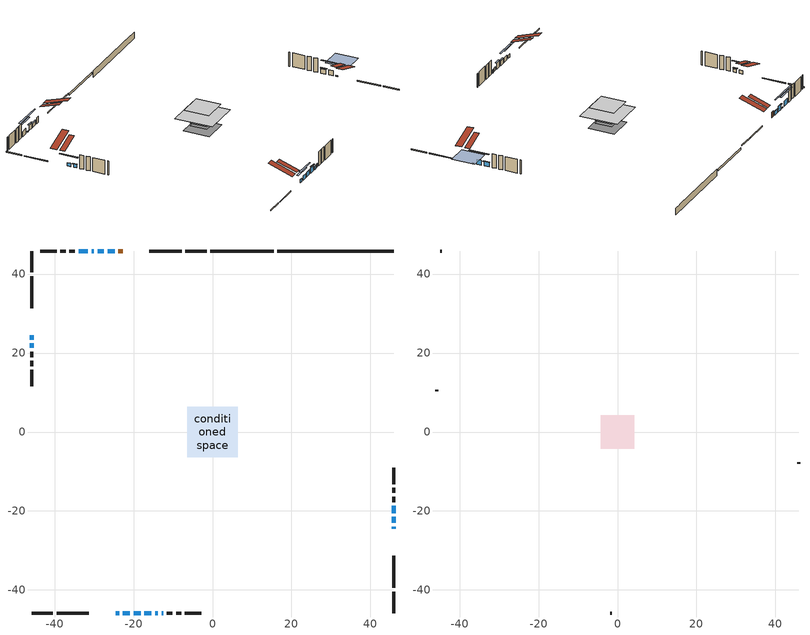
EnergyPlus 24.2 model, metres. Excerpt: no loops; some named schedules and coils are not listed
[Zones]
conditioned space
 floor adiabatic (Floor2 construction): -2.83,-2.83 -2.83,2.83 2.83,2.83 2.83,-2.83 z0.61
 floor adiabatic (AdiabaticFloorConstruction): -6.43,-6.43 -6.43,6.43 6.43,6.43 6.43,-6.43 z3.05
 floor foundation (Slab1 construction): -4.52,-4.52 -4.52,4.52 4.52,4.52 4.52,-4.52 z-1.69
 floor foundation (Slab2 construction): -2.83,-2.83 -2.83,2.83 2.83,2.83 2.83,-2.83 z-0.3
 wall outside (RimJoist1 construction): -1.5,45.83 -6.91,45.83 / -45.83,-45.83 -40.42,-45.83 / -45.83,45.83 -45.83,40.42 / 45.83,-45.83 45.83,-40.42 z0.61:0.91
 wall outside (RimJoist2 construction): -7.84,45.83 -15.98,45.83 / -39.5,-45.83 -31.35,-45.83 / -45.83,39.5 -45.83,31.35 / 45.83,-39.5 45.83,-31.35 z0.61:0.91
 wall outside (AdiabaticWallConstruction 1): -22.78,45.83 -23.88,45.83 z0.61:2.64
 wall outside (AdiabaticWallConstruction): -24.8,45.83 -26.58,45.83 / -14.53,-45.83 -13.81,-45.83 / -12.88,-45.83 -12.49,-45.83 z0.61:1.83; -27.51,45.83 -29.08,45.83 / 45.83,-23.01 45.83,-21.44 / -31.55,45.83 -33.91,45.83 z0.61:2.42; -45.83,24.55 -45.83,23.38 / -45.83,22.45 -45.83,21.28 / -24.55,-45.83 -23.63,-45.83 z0.61:1.78; -22.71,-45.83 -20.9,-45.83 / -19.97,-45.83 -18.17,-45.83 / 45.83,-20.51 45.83,-18.7 z0.61:2.13; 45.83,-24.55 45.83,-23.94 / -30.01,45.83 -30.62,45.83 z0.61:0.92; -17.24,-45.83 -15.46,-45.83 z0.61:2.69
 wall outside (Wall1 construction): -34.84,45.83 -36.27,45.83 / -11.56,-45.83 -10.13,-45.83 / -45.83,20.36 -45.83,18.93 / 45.83,-17.78 45.83,-16.35 z0.61:5.49
 wall outside (Wall2 construction): -37.2,45.83 -38.51,45.83 / -9.2,-45.83 -7.89,-45.83 / -45.83,18 -45.83,16.69 / 45.83,-15.42 45.83,-14.11 z0.61:5.49
 wall outside (Wall3 construction): -39.44,45.83 -43.61,45.83 / -6.96,-45.83 -2.79,-45.83 / -45.83,15.76 -45.83,11.59 / 45.83,-13.18 45.83,-9.01 z0.61:5.49
 wall foundation (FoundationWall1 construction): 16.39,45.83,-1.69 16.39,45.83,0.61 42.89,45.83,0.61 42.89,45.83,0.48 45.83,45.83,0.48 45.83,45.83,-1.69
 wall foundation (FoundationWall2 construction): 15.46,45.83 -0.57,45.83 z-0.3:0.44
 window (WindowConstruction): -24.8,45.83 -26.58,45.83 z0.61:1.83
 window (WindowConstruction 5): -27.51,45.83 -29.08,45.83 z0.61:2.41
 window (WindowConstruction 6): -45.83,24.55 -45.83,23.38 z0.61:1.78
 window (WindowConstruction 7): -45.83,22.45 -45.83,21.29 z0.61:1.78
 window (WindowConstruction 8): -24.55,-45.83 -23.64,-45.83 z0.61:1.78
 window (WindowConstruction 9): -22.71,-45.83 -20.9,-45.83 z0.61:2.13
 window (WindowConstruction 10): -19.97,-45.83 -18.17,-45.83 z0.61:2.13
 window (WindowConstruction 13): 45.83,-24.55 45.83,-23.94 z0.61:0.91
 window (WindowConstruction 14): -30.01,45.83 -30.62,45.83 z0.61:0.91
 window (WindowConstruction 1): -17.24,-45.83 -15.46,-45.83 z0.61:2.69
 window (WindowConstruction 11): -14.53,-45.83 -13.81,-45.83 z0.61:1.83
 window (WindowConstruction 12): -12.88,-45.83 -12.49,-45.83 z0.61:1.83
 window (WindowConstruction 2): 45.83,-23.01 45.83,-21.44 z0.61:2.41
 window (WindowConstruction 3): 45.83,-20.51 45.83,-18.71 z0.61:2.13
 window (WindowConstruction 4): -31.55,45.83 -33.91,45.83 z0.61:2.41
 door (Door): -22.78,45.83 -23.87,45.83 z0.61:2.64
 ceiling adiabatic (AdiabaticFloorConstruction): 6.43,-6.43 6.43,6.43 -6.43,6.43 -6.43,-6.43 z3.05
 roof outside (Roof2 construction): -21.86,45.83,5.49 -21.86,38.98,7.77 -20.05,38.98,7.77 -20.05,45.83,5.49; -25.48,-45.83,5.49 -25.48,-38.98,7.77 -27.28,-38.98,7.77 -27.28,-45.83,5.49; -45.83,25.48,5.49 -38.98,25.48,7.77 -38.98,27.28,7.77 -45.83,27.28,5.49; 45.83,-25.48,5.49 38.98,-25.48,7.77 38.98,-27.28,7.77 45.83,-27.28,5.49
attic - vented
 floor to conditioned space (Floor1 construction Reversed): -4.3,-4.3 -4.3,4.3 4.3,4.3 4.3,-4.3 z5.49
 wall outside (Wall4 construction): -44.54,45.83 -44.9,45.83 / -1.87,-45.83 -1.5,-45.83 / -45.83,10.66 -45.83,10.29 / 45.83,-8.08 45.83,-7.71 z0.61:5.49
 roof outside (Roof1 construction): -19.12,45.83,5.49 -19.12,37.45,8.28 -16.91,37.45,8.28 -16.91,45.83,5.49; -28.21,-45.83,5.49 -28.21,-37.45,8.28 -30.42,-37.45,8.28 -30.42,-45.83,5.49; -45.83,28.21,5.49 -37.45,28.21,8.28 -37.45,30.42,8.28 -45.83,30.42,5.49; 45.83,-28.21,5.49 37.45,-28.21,8.28 37.45,-30.42,8.28 45.83,-30.42,5.49
shading: -26.78,45.83 -24.6,45.83 -24.6,46.24 -26.78,46.24 z2.03; -29.28,45.83 -27.31,45.83 -27.31,46.24 -29.28,46.24 z2.62; -45.83,20.76 -45.83,27.17 -46.24,27.17 -46.24,20.76 z4.4; -45.83,21.08 -45.83,22.65 -46.24,22.65 -46.24,21.08 z1.98; -21.01,-45.83 -27.17,-45.83 -27.17,-46.24 -21.01,-46.24 z4.4; -18.28,-45.83 -25.33,-45.83 -25.33,-46.24 -18.28,-46.24 z4.76; -17.97,-45.83 -20.17,-45.83 -20.17,-46.24 -17.97,-46.24 z2.34; 45.83,-20.28 45.83,-28.21 53.15,-28.21 53.15,-20.28 z4.58; -35.7,45.83 -24.93,45.83 -24.93,46.24 -35.7,46.24 z6; -15.26,-45.83 -17.44,-45.83 -17.44,-46.24 -15.26,-46.24 z2.89; 45.83,-18.82 45.83,-25.63 46.24,-25.63 46.24,-18.82 z5.04; 45.83,-18.5 45.83,-20.71 46.24,-20.71 46.24,-18.5 z2.34; -36.53,45.83 -28.93,45.83 -28.93,46.24 -36.53,46.24 z5.04
[Building]
Building 1: Terrain=Suburbs
[Site:Location]
Quebec Intl AP_QC: Latitude {deg}=46.8; Longitude {deg}=-71.38; Time Zone {hr}=-5; Elevation {m}=74; Keep Site Location Information=Yes
[Site:GroundTemperature:Shallow]
0.0108218, -2.24938, -2.43038, -1.3578, 2.94801, 7.23376, 10.9493, 13.303, 13.5029, 11.5886, 7.96783, 3.81355
[Site:WaterMainsTemperature]
Calculation Method=Schedule; Temperature Schedule=mains temperature schedule
[Material] Roughness=Rough; Thermal Absorptance=0.9
Name | Thickness {m} | Conductivity {W/m-K} | Density {kg/m3} | Specific Heat {J/kg-K} | Solar Absorptance | Visible Absorptance
asphalt or fiberglass shingles | 0.00635 | 0.162714 | 1121.4 | 1465.45 | 0.4 | 0.4
ceiling loosefill ins | 0.254 | 0.0480833 | 16.02 | 1046.75 | 0.7 | 0.7
ceiling stud and cavity | 0.1397 | 0.225388 | 65.682 | 1177.47 | 0.7 | 0.7
concrete 4.0 in. | 0.1016 | 1.803125 | 2242.8 | 837.4 | 0.7 | 0.7
concrete 8.0 in. | 0.2032 | 1.803125 | 2242.8 | 837.4 | 0.7 | 0.7
door material | 0.04445 | 0.053851 | 512.64 | 1214.23 | 0.7 | 0.7
exterior vertical ins | 0.0410211 | 0.029427 | 32.04 | 1214.23 | 0.7 | 0.7
exterior vertical ins 1 | 0.0376186 | 0.029427 | 32.04 | 1214.23 | 0.7 | 0.7
floor covering | 0.0127 | 9.015625 | 54.468 | 1339.84 | 0.6 | 0.6
floor covering 1 | 0.0127 | 0.0433444 | 54.468 | 1339.84 | 0.6 | 0.6
floor rigid ins; wall rigid ins 1 | 0.512978 | 0.029427 | 32.04 | 1214.23 | 0.7 | 0.7
floor stud and cavity | 0.0889 | 0.621767 | 50.32683 | 1063.81 | 0.7 | 0.7
floor stud and cavity 1 | 0.1397 | 1.75129 | 37.0049 | 1207.88 | 0.7 | 0.7
furniture material conditioned space 1 | 0.1524 | 0.115458 | 640.8 | 1214.23 | 0.6 | 0.6
gypsum board | 0.0127 | 0.160291 | 801 | 837.4 | 0.6 | 0.6
gypsum board 1 | 0.0127 | 0.160291 | 801 | 837.4 | 0.7 | 0.7
osb sheathing 0.5 in. | 0.0127 | 0.115458 | 512.64 | 1214.23 | 0.7 | 0.7
osb sheathing 0.75 in. | 0.01905 | 0.115458 | 512.64 | 1214.23 | 0.7 | 0.7
osb sheathing 2.0 in. | 0.0508 | 0.115458 | 512.64 | 1214.23 | 0.7 | 0.7
rim joist rigid ins; wall rigid ins | 0.051816 | 0.029427 | 32.04 | 1214.23 | 0.7 | 0.7
rim joist stud and cavity | 0.0508 | 0.0452492 | 125.044 | 1163.47 | 0.6 | 0.6
rim joist stud and cavity 1 | 0.0508 | 0.0407152 | 125.044 | 1163.47 | 0.6 | 0.6
roof rigid ins | 0.103632 | 0.029427 | 32.04 | 1214.23 | 0.7 | 0.7
roof stud and cavity | 0.2032 | 0.158346 | 78.34581 | 1123.46 | 0.7 | 0.7
wall stud and cavity | 0.1397 | 0.0759218 | 139.0536 | 1170.24 | 0.7 | 0.7
wall stud and cavity 1 | 0.1397 | 0.0726541 | 139.0536 | 1170.24 | 0.7 | 0.7
wall stud and cavity 2 | 0.1397 | 0.218567 | 139.0536 | 1170.24 | 0.7 | 0.7
wall stud and cavity 3 | 0.0889 | 6.1454 | 50.32683 | 1063.81 | 0.6 | 0.6
wall stud and cavity 4 | 0.0889 | 0.380278 | 52.3479 | 1209.89 | 0.7 | 0.7
wall stud and cavity 5 | 0.0889 | 0.391764 | 83.0341 | 1211.67 | 0.7 | 0.7
wood siding | 0.0254 | 0.102417 | 544.68 | 1172.36 | 0.4 | 0.4
wood siding 1 | 0.00254 | 0.102417 | 544.68 | 1172.36 | 0.4 | 0.4
wood siding 2; wood siding 3; wood siding 4 | 0.0254 | 0.102417 | 544.68 | 1172.36 | 0.7 | 0.7
[WindowMaterial:SimpleGlazingSystem]
Name | U-Factor {W/m2-K} | Solar Heat Gain Coefficient
WindowMaterial | 2.0878 | 0.36
WindowMaterial 1 | 1.876579 | 0.43
WindowMaterial 2 | 1.98616 | 0.39
WindowMaterial 3 | 1.89986 | 0.42
WindowMaterial 4 | 1.967427 | 0.39
WindowMaterial 5 | 1.998656 | 0.38
WindowMaterial 6 | 2.07644 | 0.35
WindowMaterial 7 | 2.12811 | 0.32
WindowMaterial 8 | 2.32912 | 0.23
[Construction]
AdiabaticFloorConstruction: floor stud and cavity 1, floor rigid ins, osb sheathing 0.75 in., floor covering 1
AdiabaticWallConstruction: wood siding 3, wall rigid ins 1, wall stud and cavity 4, gypsum board
AdiabaticWallConstruction 1: wood siding 4, wall rigid ins 1, wall stud and cavity 4, gypsum board
Door: door material
Floor1 construction Reversed: gypsum board, ceiling stud and cavity, ceiling loosefill ins
Floor2 construction: floor stud and cavity, floor covering
FoundationWall1 construction; FoundationWall2 construction: concrete 8.0 in., gypsum board 1
furniture construction conditioned space 1: furniture material conditioned space 1
PartitionWallConstruction: gypsum board, wall stud and cavity 5, gypsum board
RimJoist1 construction: wood siding 2, osb sheathing 2.0 in., rim joist stud and cavity
RimJoist2 construction: wood siding 2, rim joist rigid ins, osb sheathing 2.0 in., rim joist stud and cavity 1
Roof1 construction: asphalt or fiberglass shingles
Roof2 construction: asphalt or fiberglass shingles, roof rigid ins, osb sheathing 0.75 in., roof stud and cavity, gypsum board
Slab1 construction; Slab2 construction: concrete 4.0 in.
Wall1 construction: wood siding, wall rigid ins, osb sheathing 0.5 in., wall stud and cavity, gypsum board
Wall2 construction: wood siding, wall rigid ins, osb sheathing 0.5 in., wall stud and cavity 1, gypsum board
Wall3 construction: wood siding, wall rigid ins, osb sheathing 0.5 in., wall stud and cavity 2, gypsum board
Wall4 construction: wood siding 1, wall stud and cavity 3
WindowConstruction: WindowMaterial
WindowConstruction 1: WindowMaterial 1
WindowConstruction 10; WindowConstruction 3; WindowConstruction 9: WindowMaterial 3
WindowConstruction 11: WindowMaterial 6
WindowConstruction 12: WindowMaterial 7
WindowConstruction 13; WindowConstruction 14: WindowMaterial 8
WindowConstruction 2; WindowConstruction 4; WindowConstruction 5: WindowMaterial 2
WindowConstruction 6; WindowConstruction 7: WindowMaterial 4
WindowConstruction 8: WindowMaterial 5
[Zone] Multiplier=1; Part of Total Floor Area=Yes
Name | Volume {m3}
attic - vented | 33.6183
conditioned space | 586.5
[Space]
Name | Zone | Volume {m3}
attic - vented 1 | attic - vented | 33.6183
conditioned space 1 | conditioned space | 586.5
[ZoneInfiltration:EffectiveLeakageArea]
infil attic - vented 1: Zone or Space=attic - vented 1; Schedule=Always On Discrete; Effective Air Leakage Area {cm2}=2736; Stack Coefficient=0.000533468; Wind Coefficient=1.56054e-05
[ZoneMixing]
whole house fan mix: Zone or Space=attic - vented; Schedule=Always On Continuous; Design Flow Rate Calculation Method=Flow/Zone; Design Flow Rate {m3/s}=0; Source Zone or Space=conditioned space
[SurfaceProperty:ExposedFoundationPerimeter] Exposed Perimeter Calculation Method=TotalExposedPerimeter
Name | Total Exposed Perimeter {m}
Slab1 | 29.444
Slab2 | 16.032
[InternalMass] Zone or ZoneList=conditioned space; Space or SpaceList=conditioned space 1
Name | Construction | Surface Area {m2}
furniture mass conditioned space 1 | furniture construction conditioned space 1 | 124.44
partition wall mass | PartitionWallConstruction | 279.1
[Lights]
interior lighting: Zone or ZoneList or Space or SpaceList=conditioned space 1; Schedule=interior lighting schedule; Design Level Calculation Method=LightingLevel; Lighting Level {W}=343.2; Return Air Fraction=0; Fraction Radiant=0.6; Fraction Visible=0.2; Fraction Replaceable=1
[People]
occupants: Zone or ZoneList or Space or SpaceList=conditioned space 1; Number of People Schedule=occupants schedule; Number of People Calculation Method=People; Number of People=3; Fraction Radiant=0.314171; Sensible Heat Fraction=0.56303; Activity Level Schedule=occupants activity schedule; Carbon Dioxide Generation Rate {m3/s-W}=0; Enable ASHRAE 55 Comfort Warnings=No; Mean Radiant Temperature Calculation Type=EnclosureAveraged
[ElectricEquipment] Zone or ZoneList or Space or SpaceList=conditioned space 1; Design Level Calculation Method=EquipmentLevel
Name | Schedule | Design Level {W} | Fraction Latent | Fraction Radiant | Fraction Lost
clothes dryer | clothes dryer schedule | 140.772 | 0.015 | 0.081 | 0.85
clothes washer | clothes washer schedule | 32.1985 | 0.03 | 0.162 | 0.7
cooking range | cooking range schedule | 215.147 | 0.08 | 0.432 | 0.2
dishwasher | dishwasher schedule | 66.8632 | 0.3 | 0.18 | 0.4
fridge | fridge schedule | 72.9452 | 0 | 0.6 | 0
mech vent house fan | mech vent house fan schedule | 0 | 0 | 0 | 1
mech vent house fan cfis | mech vent house fan cfis schedule | 0 | 0 | 0 | 0
mech vent range fan 0 | mech vent range fan 0 schedule | 57 | 0 | 0 | 1
misc plug loads | misc plug loads schedule | 494.7 | 0.045 | 0.513 | 0.1
whole house fan | Always On Discrete | 0 | 0 | 0 | 1
[OtherEquipment] Zone or ZoneList or Space or SpaceList=conditioned space 1; Design Level Calculation Method=EquipmentLevel
Name | Fuel Type | Schedule | Design Level {W} | Fraction Latent | Fraction Radiant | Fraction Lost
clothes dryer 1 | Electricity | clothes dryer schedule | 0 | 0.015 | 0.081 | 0.85
cooking range 1 | Electricity | cooking range schedule | 0 | 0.08 | 0.432 | 0.2
general water use latent | None | general water use schedule | 62.594 | 1 | 0 | 0
general water use sensible | None | general water use schedule | -61.6891 | 0 | 0.6 | 0
mech vent house fan latent load | None | Always On Discrete | 0 | 1 | 0 | 0
mech vent house fan sensible load | None | Always On Discrete | 0 | 0 | 0 | 0
water heater energy adjustment1 | Electricity | Always On Discrete | 0.01 | 0 | 0 | 1
[ZoneInfiltration:DesignFlowRate] Zone or ZoneList or Space or SpaceList=conditioned space 1; Schedule=Always On Discrete; Design Flow Rate Calculation Method=Flow/Zone; Design Flow Rate {m3/s}=0
infil flow; natural vent flow; whole house fan flow
[ZoneControl:Thermostat]
conditioned space Thermostat: Zone or ZoneList=conditioned space; Control Type Schedule=conditioned space Thermostat Schedule; Control 1=conditioned space temperature setpoint; Temperature Difference Between Cutout And Setpoint {deltaC}=0
[ThermostatSetpoint:DualSetpoint]
conditioned space temperature setpoint: Heating Setpoint Temperature Schedule=heating setpoint; Cooling Setpoint Temperature Schedule=cooling setpoint
[AirLoopHVAC:UnitarySystem]
unit heater unitary system: Control Type=Load; Controlling Zone or Thermostat Location=conditioned space; Dehumidification Control Type=None; Availability Schedule=Always On Discrete; Supply Fan=unit heater supply fan; Fan Placement=BlowThrough; Supply Air Fan Operating Mode Schedule=unit heater auto fan schedule; Heating Coil=unit heater htg coil; DX Heating Coil Sizing Ratio=1; Use DOAS DX Cooling Coil=No; Minimum Supply Air Temperature {C}=2; Latent Load Control=SensibleOnlyLoadControl; Cooling Supply Air Flow Rate Method=None; Heating Supply Air Flow Rate Method=SupplyAirFlowRate; Heating Supply Air Flow Rate {m3/s}=0.00141584; No Load Supply Air Flow Rate Method=SupplyAirFlowRate; No Load Supply Air Flow Rate {m3/s}=0; No Load Supply Air Flow Rate Control Set To Low Speed=Yes; Maximum Supply Air Temperature {C}=48.8889; Maximum Outdoor Dry-Bulb Temperature for Supplemental Heater Operation {C}=21; Ancillary On-Cycle Electric Power {W}=0; Ancillary Off-Cycle Electric Power {W}=0
[Zone equipment]
conditioned space: electric baseboard, unit heater unitary system
[Foundation:Kiva] Initial Indoor Air Temperature {C}=18; Wall Depth Below Slab {m}=0.2032; Custom Block X Position 1 {m}=0.2159; Custom Block Z Position 1 {m}=0
Name | Wall Height Above Grade {m} | Custom Block Material Name 1 | Custom Block Depth 1 {m}
Foundation Kiva 1 | 0.609996 | exterior vertical ins | 2.29999
Foundation Kiva 2 | 0.439979 | exterior vertical ins 1 | 0.739993
[Foundation:Kiva:Settings]
Soil Conductivity {W/m-K}=0.849921; Soil Density {kg/m3}=1842.3; Soil Specific Heat {J/kg-K}=418.7; Ground Solar Absorptivity=0.9; Ground Thermal Absorptivity=0.9; Ground Surface Roughness {m}=0.03; Far-Field Width {m}=40; Deep-Ground Boundary Condition=ZeroFlux; Deep-Ground Depth {m}=40; Minimum Cell Dimension {m}=0.2; Maximum Cell Growth Coefficient=3; Simulation Timestep=Timestep
[Exterior:Lights]
exterior lighting: Schedule=exterior lighting schedule; Design Level {W}=75.6
[EnergyManagementSystem:Sensor] Output:Variable or Output:Meter Index Key=conditioned space
Name | Output:Variable or Output:Meter
conditioned_space_clg_unmet_s | Zone Cooling Setpoint Not Met Time
conditioned_space_htg_unmet_s | Zone Heating Setpoint Not Met Time
fridge_tin_s; tin_s; tin_s_1 | Zone Mean Air Temperature
tout_s | Zone Outdoor Air Drybulb Temperature
win_s | Zone Air Humidity Ratio
[Schedule:Constant]
Name | Hourly Value
Always On Continuous; mech vent house fan schedule; mech vent house fan cfis schedule; Always On Discrete | 1
occupants activity schedule | 117.228
fridge schedule; unit heater auto fan schedule | 0
[Schedule:Week:Daily]
interior lighting schedule Week Rule - Jan1-Jan27: interior lighting schedule day, interior lighting schedule day, interior lighting schedule day, interior lighting schedule day, interior lighting schedule day, interior lighting schedule day, interior lighting schedule day, interior lighting schedule default day, interior lighting schedule default day, interior lighting schedule default day, interior lighting schedule default day, interior lighting schedule default day
interior lighting schedule Week Rule - Jan28-Feb3: interior lighting schedule day, interior lighting schedule day, interior lighting schedule day, interior lighting schedule day, interior lighting schedule day 1, interior lighting schedule day 1, interior lighting schedule day 1, interior lighting schedule default day, interior lighting schedule default day, interior lighting schedule default day, interior lighting schedule default day, interior lighting schedule default day
interior lighting schedule Week Rule - Feb4-Feb24: interior lighting schedule day 1, interior lighting schedule day 1, interior lighting schedule day 1, interior lighting schedule day 1, interior lighting schedule day 1, interior lighting schedule day 1, interior lighting schedule day 1, interior lighting schedule default day, interior lighting schedule default day, interior lighting schedule default day, interior lighting schedule default day, interior lighting schedule default day
interior lighting schedule Week Rule - Feb25-Mar3: interior lighting schedule day 1, interior lighting schedule day 1, interior lighting schedule day 1, interior lighting schedule day 1, interior lighting schedule day 2, interior lighting schedule day 2, interior lighting schedule day 2, interior lighting schedule default day, interior lighting schedule default day, interior lighting schedule default day, interior lighting schedule default day, interior lighting schedule default day
interior lighting schedule Week Rule - Mar4-Mar31: interior lighting schedule day 2, interior lighting schedule day 2, interior lighting schedule day 2, interior lighting schedule day 2, interior lighting schedule day 2, interior lighting schedule day 2, interior lighting schedule day 2, interior lighting schedule default day, interior lighting schedule default day, interior lighting schedule default day, interior lighting schedule default day, interior lighting schedule default day
interior lighting schedule Week Rule - Apr1-Apr28: interior lighting schedule day 3, interior lighting schedule day 3, interior lighting schedule day 3, interior lighting schedule day 3, interior lighting schedule day 3, interior lighting schedule day 3, interior lighting schedule day 3, interior lighting schedule default day, interior lighting schedule default day, interior lighting schedule default day, interior lighting schedule default day, interior lighting schedule default day
interior lighting schedule Week Rule - Apr29-May5: interior lighting schedule day 3, interior lighting schedule day 3, interior lighting schedule day 4, interior lighting schedule day 4, interior lighting schedule day 4, interior lighting schedule day 4, interior lighting schedule day 4, interior lighting schedule default day, interior lighting schedule default day, interior lighting schedule default day, interior lighting schedule default day, interior lighting schedule default day
interior lighting schedule Week Rule - May6-May26: interior lighting schedule day 4, interior lighting schedule day 4, interior lighting schedule day 4, interior lighting schedule day 4, interior lighting schedule day 4, interior lighting schedule day 4, interior lighting schedule day 4, interior lighting schedule default day, interior lighting schedule default day, interior lighting schedule default day, interior lighting schedule default day, interior lighting schedule default day
interior lighting schedule Week Rule - May27-Jun2: interior lighting schedule day 4, interior lighting schedule day 4, interior lighting schedule day 4, interior lighting schedule day 4, interior lighting schedule day 4, interior lighting schedule day 5, interior lighting schedule day 5, interior lighting schedule default day, interior lighting schedule default day, interior lighting schedule default day, interior lighting schedule default day, interior lighting schedule default day
interior lighting schedule Week Rule - Jun3-Jun30: interior lighting schedule day 5, interior lighting schedule day 5, interior lighting schedule day 5, interior lighting schedule day 5, interior lighting schedule day 5, interior lighting schedule day 5, interior lighting schedule day 5, interior lighting schedule default day, interior lighting schedule default day, interior lighting schedule default day, interior lighting schedule default day, interior lighting schedule default day
interior lighting schedule Week Rule - Jul1-Jul28: interior lighting schedule day 6, interior lighting schedule day 6, interior lighting schedule day 6, interior lighting schedule day 6, interior lighting schedule day 6, interior lighting schedule day 6, interior lighting schedule day 6, interior lighting schedule default day, interior lighting schedule default day, interior lighting schedule default day, interior lighting schedule default day, interior lighting schedule default day
interior lighting schedule Week Rule - Jul29-Aug4: interior lighting schedule day 6, interior lighting schedule day 6, interior lighting schedule day 6, interior lighting schedule day 7, interior lighting schedule day 7, interior lighting schedule day 7, interior lighting schedule day 7, interior lighting schedule default day, interior lighting schedule default day, interior lighting schedule default day, interior lighting schedule default day, interior lighting schedule default day
interior lighting schedule Week Rule - Aug5-Aug25: interior lighting schedule day 7, interior lighting schedule day 7, interior lighting schedule day 7, interior lighting schedule day 7, interior lighting schedule day 7, interior lighting schedule day 7, interior lighting schedule day 7, interior lighting schedule default day, interior lighting schedule default day, interior lighting schedule default day, interior lighting schedule default day, interior lighting schedule default day
interior lighting schedule Week Rule - Aug26-Sep1: interior lighting schedule day 7, interior lighting schedule day 7, interior lighting schedule day 7, interior lighting schedule day 7, interior lighting schedule day 7, interior lighting schedule day 7, interior lighting schedule day 8, interior lighting schedule default day, interior lighting schedule default day, interior lighting schedule default day, interior lighting schedule default day, interior lighting schedule default day
interior lighting schedule Week Rule - Sep2-Sep29: interior lighting schedule day 8, interior lighting schedule day 8, interior lighting schedule day 8, interior lighting schedule day 8, interior lighting schedule day 8, interior lighting schedule day 8, interior lighting schedule day 8, interior lighting schedule default day, interior lighting schedule default day, interior lighting schedule default day, interior lighting schedule default day, interior lighting schedule default day
interior lighting schedule Week Rule - Sep30-Oct6: interior lighting schedule day 8, interior lighting schedule day 9, interior lighting schedule day 9, interior lighting schedule day 9, interior lighting schedule day 9, interior lighting schedule day 9, interior lighting schedule day 9, interior lighting schedule default day, interior lighting schedule default day, interior lighting schedule default day, interior lighting schedule default day, interior lighting schedule default day
interior lighting schedule Week Rule - Oct7-Oct27: interior lighting schedule day 9, interior lighting schedule day 9, interior lighting schedule day 9, interior lighting schedule day 9, interior lighting schedule day 9, interior lighting schedule day 9, interior lighting schedule day 9, interior lighting schedule default day, interior lighting schedule default day, interior lighting schedule default day, interior lighting schedule default day, interior lighting schedule default day
interior lighting schedule Week Rule - Oct28-Nov3: interior lighting schedule day 9, interior lighting schedule day 9, interior lighting schedule day 9, interior lighting schedule day 9, interior lighting schedule day 10, interior lighting schedule day 10, interior lighting schedule day 10, interior lighting schedule default day, interior lighting schedule default day, interior lighting schedule default day, interior lighting schedule default day, interior lighting schedule default day
interior lighting schedule Week Rule - Nov4-Nov24: interior lighting schedule day 10, interior lighting schedule day 10, interior lighting schedule day 10, interior lighting schedule day 10, interior lighting schedule day 10, interior lighting schedule day 10, interior lighting schedule day 10, interior lighting schedule default day, interior lighting schedule default day, interior lighting schedule default day, interior lighting schedule default day, interior lighting schedule default day
interior lighting schedule Week Rule - Nov25-Dec1: interior lighting schedule day 10, interior lighting schedule day 10, interior lighting schedule day 10, interior lighting schedule day 10, interior lighting schedule day 10, interior lighting schedule day 10, interior lighting schedule day 11, interior lighting schedule default day, interior lighting schedule default day, interior lighting schedule default day, interior lighting schedule default day, interior lighting schedule default day
interior lighting schedule Week Rule - Dec2-Dec31: interior lighting schedule day 11, interior lighting schedule day 11, interior lighting schedule day 11, interior lighting schedule day 11, interior lighting schedule day 11, interior lighting schedule day 11, interior lighting schedule day 11, interior lighting schedule default day, interior lighting schedule default day, interior lighting schedule default day, interior lighting schedule default day, interior lighting schedule default day
occupants schedule Week Rule - Jan1-Dec31: occupants schedule day, occupants schedule day, occupants schedule day, occupants schedule day, occupants schedule day, occupants schedule day, occupants schedule day, occupants schedule default day, occupants schedule default day, occupants schedule default day, occupants schedule default day, occupants schedule default day
clothes dryer schedule Week Rule - Jan1-Dec31: clothes dryer schedule day, clothes dryer schedule day, clothes dryer schedule day, clothes dryer schedule day, clothes dryer schedule day, clothes dryer schedule day, clothes dryer schedule day, clothes dryer schedule default day, clothes dryer schedule default day, clothes dryer schedule default day, clothes dryer schedule default day, clothes dryer schedule default day
clothes washer schedule Week Rule - Jan1-Dec31: clothes washer schedule day, clothes washer schedule day, clothes washer schedule day, clothes washer schedule day, clothes washer schedule day, clothes washer schedule day, clothes washer schedule day, clothes washer schedule default day, clothes washer schedule default day, clothes washer schedule default day, clothes washer schedule default day, clothes washer schedule default day
cooking range schedule Week Rule - Jan1-Dec31: cooking range schedule day, cooking range schedule day, cooking range schedule day, cooking range schedule day, cooking range schedule day, cooking range schedule day, cooking range schedule day, cooking range schedule default day, cooking range schedule default day, cooking range schedule default day, cooking range schedule default day, cooking range schedule default day
dishwasher schedule Week Rule - Jan1-Dec31: dishwasher schedule day, dishwasher schedule day, dishwasher schedule day, dishwasher schedule day, dishwasher schedule day, dishwasher schedule day, dishwasher schedule day, dishwasher schedule default day, dishwasher schedule default day, dishwasher schedule default day, dishwasher schedule default day, dishwasher schedule default day
mech vent range fan 0 schedule Week Rule - Jan1-Dec31: mech vent range fan 0 schedule day, mech vent range fan 0 schedule day, mech vent range fan 0 schedule day, mech vent range fan 0 schedule day, mech vent range fan 0 schedule day, mech vent range fan 0 schedule day, mech vent range fan 0 schedule day, mech vent range fan 0 schedule default day, mech vent range fan 0 schedule default day, mech vent range fan 0 schedule default day, mech vent range fan 0 schedule default day, mech vent range fan 0 schedule default day
misc plug loads schedule Week Rule - Jan1-Dec31: misc plug loads schedule day, misc plug loads schedule day, misc plug loads schedule day, misc plug loads schedule day, misc plug loads schedule day, misc plug loads schedule day, misc plug loads schedule day, misc plug loads schedule default day, misc plug loads schedule default day, misc plug loads schedule default day, misc plug loads schedule default day, misc plug loads schedule default day
general water use schedule Week Rule - Jan1-Dec31: general water use schedule day, general water use schedule day, general water use schedule day, general water use schedule day, general water use schedule day, general water use schedule day, general water use schedule day, general water use schedule default day, general water use schedule default day, general water use schedule default day, general water use schedule default day, general water use schedule default day
exterior lighting schedule Week Rule - Jan1-Jan27: exterior lighting schedule day, exterior lighting schedule day, exterior lighting schedule day, exterior lighting schedule day, exterior lighting schedule day, exterior lighting schedule day, exterior lighting schedule day, exterior lighting schedule default day, exterior lighting schedule default day, exterior lighting schedule default day, exterior lighting schedule default day, exterior lighting schedule default day
exterior lighting schedule Week Rule - Jan28-Feb3: exterior lighting schedule day, exterior lighting schedule day, exterior lighting schedule day, exterior lighting schedule day, exterior lighting schedule day 1, exterior lighting schedule day 1, exterior lighting schedule day 1, exterior lighting schedule default day, exterior lighting schedule default day, exterior lighting schedule default day, exterior lighting schedule default day, exterior lighting schedule default day
exterior lighting schedule Week Rule - Feb4-Feb24: exterior lighting schedule day 1, exterior lighting schedule day 1, exterior lighting schedule day 1, exterior lighting schedule day 1, exterior lighting schedule day 1, exterior lighting schedule day 1, exterior lighting schedule day 1, exterior lighting schedule default day, exterior lighting schedule default day, exterior lighting schedule default day, exterior lighting schedule default day, exterior lighting schedule default day
exterior lighting schedule Week Rule - Feb25-Mar3: exterior lighting schedule day 1, exterior lighting schedule day 1, exterior lighting schedule day 1, exterior lighting schedule day 1, exterior lighting schedule day 2, exterior lighting schedule day 2, exterior lighting schedule day 2, exterior lighting schedule default day, exterior lighting schedule default day, exterior lighting schedule default day, exterior lighting schedule default day, exterior lighting schedule default day
exterior lighting schedule Week Rule - Mar4-Mar31: exterior lighting schedule day 2, exterior lighting schedule day 2, exterior lighting schedule day 2, exterior lighting schedule day 2, exterior lighting schedule day 2, exterior lighting schedule day 2, exterior lighting schedule day 2, exterior lighting schedule default day, exterior lighting schedule default day, exterior lighting schedule default day, exterior lighting schedule default day, exterior lighting schedule default day
exterior lighting schedule Week Rule - Apr1-Apr28: exterior lighting schedule day 3, exterior lighting schedule day 3, exterior lighting schedule day 3, exterior lighting schedule day 3, exterior lighting schedule day 3, exterior lighting schedule day 3, exterior lighting schedule day 3, exterior lighting schedule default day, exterior lighting schedule default day, exterior lighting schedule default day, exterior lighting schedule default day, exterior lighting schedule default day
[Schedule:Year]
interior lighting schedule: interior lighting schedule Week Rule - Jan1-Jan27, 1, 1, 1, 27, interior lighting schedule Week Rule - Jan28-Feb3, 1, 28, 2, 3, interior lighting schedule Week Rule - Feb4-Feb24, 2, 4, 2, 24, interior lighting schedule Week Rule - Feb25-Mar3, 2, 25, 3, 3, interior lighting schedule Week Rule - Mar4-Mar31, 3, 4, 3, 31, interior lighting schedule Week Rule - Apr1-Apr28, 4, 1, 4, 28, interior lighting schedule Week Rule - Apr29-May5, 4, 29, 5, 5, interior lighting schedule Week Rule - May6-May26, 5, 6, 5, 26, interior lighting schedule Week Rule - May27-Jun2, 5, 27, 6, 2, interior lighting schedule Week Rule - Jun3-Jun30, 6, 3, 6, 30, interior lighting schedule Week Rule - Jul1-Jul28, 7, 1, 7, 28, interior lighting schedule Week Rule - Jul29-Aug4, 7, 29, 8, 4, interior lighting schedule Week Rule - Aug5-Aug25, 8, 5, 8, 25, interior lighting schedule Week Rule - Aug26-Sep1, 8, 26, 9, 1, interior lighting schedule Week Rule - Sep2-Sep29, 9, 2, 9, 29, interior lighting schedule Week Rule - Sep30-Oct6, 9, 30, 10, 6, interior lighting schedule Week Rule - Oct7-Oct27, 10, 7, 10, 27, interior lighting schedule Week Rule - Oct28-Nov3, 10, 28, 11, 3, interior lighting schedule Week Rule - Nov4-Nov24, 11, 4, 11, 24, interior lighting schedule Week Rule - Nov25-Dec1, 11, 25, 12, 1, interior lighting schedule Week Rule - Dec2-Dec31, 12, 2, 12, 31
occupants schedule: occupants schedule Week Rule - Jan1-Dec31, 1, 1, 12, 31
clothes dryer schedule: clothes dryer schedule Week Rule - Jan1-Dec31, 1, 1, 12, 31
clothes washer schedule: clothes washer schedule Week Rule - Jan1-Dec31, 1, 1, 12, 31
cooking range schedule: cooking range schedule Week Rule - Jan1-Dec31, 1, 1, 12, 31
dishwasher schedule: dishwasher schedule Week Rule - Jan1-Dec31, 1, 1, 12, 31
mech vent range fan 0 schedule: mech vent range fan 0 schedule Week Rule - Jan1-Dec31, 1, 1, 12, 31
misc plug loads schedule: misc plug loads schedule Week Rule - Jan1-Dec31, 1, 1, 12, 31
general water use schedule: general water use schedule Week Rule - Jan1-Dec31, 1, 1, 12, 31
exterior lighting schedule: exterior lighting schedule Week Rule - Jan1-Jan27, 1, 1, 1, 27, exterior lighting schedule Week Rule - Jan28-Feb3, 1, 28, 2, 3, exterior lighting schedule Week Rule - Feb4-Feb24, 2, 4, 2, 24, exterior lighting schedule Week Rule - Feb25-Mar3, 2, 25, 3, 3, exterior lighting schedule Week Rule - Mar4-Mar31, 3, 4, 3, 31, exterior lighting schedule Week Rule - Apr1-Apr28, 4, 1, 4, 28, exterior lighting schedule Week Rule - Apr29-May5, 4, 29, 5, 5, exterior lighting schedule Week Rule - May6-May26, 5, 6, 5, 26, exterior lighting schedule Week Rule - May27-Jun2, 5, 27, 6, 2, exterior lighting schedule Week Rule - Jun3-Jun30, 6, 3, 6, 30, exterior lighting schedule Week Rule - Jul1-Jul28, 7, 1, 7, 28, exterior lighting schedule Week Rule - Jul29-Aug4, 7, 29, 8, 4, exterior lighting schedule Week Rule - Aug5-Aug25, 8, 5, 8, 25, exterior lighting schedule Week Rule - Aug26-Sep1, 8, 26, 9, 1, exterior lighting schedule Week Rule - Sep2-Sep29, 9, 2, 9, 29, exterior lighting schedule Week Rule - Sep30-Oct6, 9, 30, 10, 6, exterior lighting schedule Week Rule - Oct7-Oct27, 10, 7, 10, 27, exterior lighting schedule Week Rule - Oct28-Nov3, 10, 28, 11, 3, exterior lighting schedule Week Rule - Nov4-Nov24, 11, 4, 11, 24, exterior lighting schedule Week Rule - Nov25-Dec1, 11, 25, 12, 1, exterior lighting schedule Week Rule - Dec2-Dec31, 12, 2, 12, 31
[Schedule:Compact]
conditioned space Thermostat Schedule: Through: 12/31, For: AllDays, Until: 24:00, 4
mains temperature schedule: Through: 01/01, For: AllDays, Until: 24:00, 5.175, Through: 01/02, For: AllDays, Until: 24:00, 5.10167, Through: 01/03, For: AllDays, Until: 24:00, 5.02889, Through: 01/04, For: AllDays, Until: 24:00, 4.95778, Through: 01/05, For: AllDays, Until: 24:00, 4.88778, Through: 01/06, For: AllDays, Until: 24:00, 4.81833, Through: 01/07, For: AllDays, Until: 24:00, 4.75056, Through: 01/08, For: AllDays, Until: 24:00, 4.68389, Through: 01/09, For: AllDays, Until: 24:00, 4.61833, Through: 01/10, For: AllDays, Until: 24:00, 4.55389, Through: 01/11, For: AllDays, Until: 24:00, 4.49056, Through: 01/12, For: AllDays, Until: 24:00, 4.42889, Through: 01/13, For: AllDays, Until: 24:00, 4.36778, Through: 01/14, For: AllDays, Until: 24:00, 4.30889, Through: 01/15, For: AllDays, Until: 24:00, 4.25056, Through: 01/16, For: AllDays, Until: 24:00, 4.19389, Through: 01/17, For: AllDays, Until: 24:00, 4.13833, Through: 01/18, For: AllDays, Until: 24:00, 4.08444, Through: 01/19, For: AllDays, Until: 24:00, 4.03167, Through: 01/20, For: AllDays, Until: 24:00, 3.98056, Through: 01/21, For: AllDays, Until: 24:00, 3.93056, Through: 01/22, For: AllDays, Until: 24:00, 3.88222, Through: 01/23, For: AllDays, Until: 24:00, 3.835, Through: 01/24, For: AllDays, Until: 24:00, 3.78944, Through: 01/25, For: AllDays, Until: 24:00, 3.74556, Through: 01/26, For: AllDays, Until: 24:00, 3.70278, Through: 01/27, For: AllDays, Until: 24:00, 3.66167, Through: 01/28, For: AllDays, Until: 24:00, 3.62167, Through: 01/29, For: AllDays, Until: 24:00, 3.58389, Through: 01/30, For: AllDays, Until: 24:00, 3.54722, Through: 01/31, For: AllDays, Until: 24:00, 3.51167, Through: 02/01, For: AllDays, Until: 24:00, 3.47833, Through: 02/02, For: AllDays, Until: 24:00, 3.44611, Through: 02/03, For: AllDays, Until: 24:00, 3.41556, Through: 02/04, For: AllDays, Until: 24:00, 3.38667, Through: 02/05, For: AllDays, Until: 24:00, 3.35944, Through: 02/06, For: AllDays, Until: 24:00, 3.33389, Through: 02/07, For: AllDays, Until: 24:00, 3.30944, Through: 02/08, For: AllDays, Until: 24:00, 3.28667, Through: 02/09, For: AllDays, Until: 24:00, 3.26611, Through: 02/10, For: AllDays, Until: 24:00, 3.24667, Through: 02/11, For: AllDays, Until: 24:00, 3.22889, Through: 02/12, For: AllDays, Until: 24:00, 3.21278, Through: 02/13, For: AllDays, Until: 24:00, 3.19833, Through: 02/14, For: AllDays, Until: 24:00, 3.18556, Through: 02/15, For: AllDays, Until: 24:00, 3.17389, Through: 02/16, For: AllDays, Until: 24:00, 3.16444, Through: 02/17, For: AllDays, Until: 24:00, 3.15667, Through: 02/18, For: AllDays, Until: 24:00, 3.15056, Through: 02/19, For: AllDays, Until: 24:00, 3.14556, Through: 02/20, For: AllDays, Until: 24:00, 3.14278, Through: 02/21, For: AllDays, Until: 24:00, 3.14111, Through: 02/22, For: AllDays, Until: 24:00, 3.14167, Through: 02/23, For: AllDays, Until: 24:00, 3.14333, Through: 02/24, For: AllDays, Until: 24:00, 3.14722, Through: 02/25, For: AllDays, Until: 24:00, 3.15222, Through: 02/26, For: AllDays, Until: 24:00, 3.15944, Through: 02/27, For: AllDays, Until: 24:00, 3.16778, Through: 02/28, For: AllDays, Until: 24:00, 3.17778, Through: 03/01, For: AllDays, Until: 24:00, 3.18944, Through: 03/02, For: AllDays, Until: 24:00, 3.20333, Through: 03/03, For: AllDays, Until: 24:00, 3.21833, Through: 03/04, For: AllDays, Until: 24:00, 3.235, Through: 03/05, For: AllDays, Until: 24:00, 3.25333, Through: 03/06, For: AllDays, Until: 24:00, 3.27333, Through: 03/07, For: AllDays, Until: 24:00, 3.29444, Through: 03/08, For: AllDays, Until: 24:00, 3.31778, Through: 03/09, For: AllDays, Until: 24:00, 3.34222, Through: 03/10, For: AllDays, Until: 24:00, 3.36889, Through: 03/11, For: AllDays, Until: 24:00, 3.39667, Through: 03/12, For: AllDays, Until: 24:00, 3.42611, Through: 03/13, For: AllDays, Until: 24:00, 3.45722, Through: 03/14, For: AllDays, Until: 24:00, 3.49, Through: 03/15, For: AllDays, Until: 24:00, 3.52389, Through: 03/16, For: AllDays, Until: 24:00, 3.55944, Through: 03/17, For: AllDays, Until: 24:00, 3.59667, Through: 03/18, For: AllDays, Until: 24:00, 3.63556, Through: 03/19, For: AllDays, Until: 24:00, 3.67556, Through: 03/20, For: AllDays, Until: 24:00, 3.71722, Through: 03/21, For: AllDays, Until: 24:00, 3.76056, Through: 03/22, For: AllDays, Until: 24:00, 3.80556, Through: 03/23, For: AllDays, Until: 24:00, 3.85111, Through: 03/24, For: AllDays, Until: 24:00, 3.89889, Through: 03/25, For: AllDays, Until: 24:00, 3.94778, Through: 03/26, For: AllDays, Until: 24:00, 3.99833, Through: 03/27, For: AllDays, Until: 24:00, 4.05, Through: 03/28, For: AllDays, Until: 24:00, 4.10333, Through: 03/29, For: AllDays, Until: 24:00, 4.15778, Through: 03/30, For: AllDays, Until: 24:00, 4.21333, Through: 03/31, For: AllDays, Until: 24:00, 4.27056, Through: 04/01, For: AllDays, Until: 24:00, 4.32944, Through: 04/02, For: AllDays, Until: 24:00, 4.38889, Through: 04/03, For: AllDays, Until: 24:00, 4.45, Through: 04/04, For: AllDays, Until: 24:00, 4.51222, Through: 04/05, For: AllDays, Until: 24:00, 4.57611, Through: 04/06, For: AllDays, Until: 24:00, 4.64056, Through: 04/07, For: AllDays, Until: 24:00, 4.70667, Through: 04/08, For: AllDays, Until: 24:00, 4.77389, Through: 04/09, For: AllDays, Until: 24:00, 4.84222, Through: 04/10, For: AllDays, Until: 24:00, 4.91167, Through: 04/11, For: AllDays, Until: 24:00, 4.98278, Through: 04/12, For: AllDays, Until: 24:00, 5.05444, Through: 04/13, For: AllDays, Until: 24:00, 5.12722, Through: 04/14, For: AllDays, Until: 24:00, 5.20111, Through: 04/15, For: AllDays, Until: 24:00, 5.27611, Through: 04/16, For: AllDays, Until: 24:00, 5.35167, Through: 04/17, For: AllDays, Until: 24:00, 5.42889, Through: 04/18, For: AllDays, Until: 24:00, 5.50667, Through: 04/19, For: AllDays, Until: 24:00, 5.58556, Through: 04/20, For: AllDays, Until: 24:00, 5.665, Through: 04/21, For: AllDays, Until: 24:00, 5.74611, Through: 04/22, For: AllDays, Until: 24:00, 5.82722, Through: 04/23, For: AllDays, Until: 24:00, 5.91, Through: 04/24, For: AllDays, Until: 24:00, 5.99278, Through: 04/25, For: AllDays, Until: 24:00, 6.07722, Through: 04/26, For: AllDays, Until: 24:00, 6.16167, Through: 04/27, For: AllDays, Until: 24:00, 6.24722, Through: 04/28, For: AllDays, Until: 24:00, 6.33389, Through: 04/29, For: AllDays, Until: 24:00, 6.42056, Through: 04/30, For: AllDays, Until: 24:00, 6.50833, Through: 05/01, For: AllDays, Until: 24:00, 6.59667, Through: 05/02, For: AllDays, Until: 24:00, 6.68556, Through: 05/03, For: AllDays, Until: 24:00, 6.775, Through: 05/04, For: AllDays, Until: 24:00, 6.86556, Through: 05/05, For: AllDays, Until: 24:00, 6.95611, Through: 05/06, For: AllDays, Until: 24:00, 7.04722, Through: 05/07, For: AllDays, Until: 24:00, 7.13889, Through: 05/08, For: AllDays, Until: 24:00, 7.23111, Through: 05/09, For: AllDays, Until: 24:00, 7.32333, Through: 05/10, For: AllDays, Until: 24:00, 7.41667, Through: 05/11, For: AllDays, Until: 24:00, 7.51, Through: 05/12, For: AllDays, Until: 24:00, 7.60389, Through: 05/13, For: AllDays, Until: 24:00, 7.69778, Through: 05/14, For: AllDays, Until: 24:00, 7.79222, Through: 05/15, For: AllDays, Until: 24:00, 7.88667, Through: 05/16, For: AllDays, Until: 24:00, 7.98167, Through: 05/17, For: AllDays, Until: 24:00, 8.07667, Through: 05/18, For: AllDays, Until: 24:00, 8.17167, Through: 05/19, For: AllDays, Until: 24:00, 8.26722, Through: 05/20, For: AllDays, Until: 24:00, 8.36278, Through: 05/21, For: AllDays, Until: 24:00, 8.45833, Through: 05/22, For: AllDays, Until: 24:00, 8.55444, Through: 05/23, For: AllDays, Until: 24:00, 8.65, Through: 05/24, For: AllDays, Until: 24:00, 8.74611, Through: 05/25, For: AllDays, Until: 24:00, 8.84167, Through: 05/26, For: AllDays, Until: 24:00, 8.93722, Through: 05/27, For: AllDays, Until: 24:00, 9.03333, Through: 05/28, For: AllDays, Until: 24:00, 9.12889, Through: 05/29, For: AllDays, Until: 24:00, 9.22389, Through: 05/30, For: AllDays, Until: 24:00, 9.31944, Through: 05/31, For: AllDays, Until: 24:00, 9.41444, Through: 06/01, For: AllDays, Until: 24:00, 9.50944, Through: 06/02, For: AllDays, Until: 24:00, 9.60389, Through: 06/03, For: AllDays, Until: 24:00, 9.69833, Through: 06/04, For: AllDays, Until: 24:00, 9.79278, Through: 06/05, For: AllDays, Until: 24:00, 9.88667, Through: 06/06, For: AllDays, Until: 24:00, 9.98, Through: 06/07, For: AllDays, Until: 24:00, 10.0728, Through: 06/08, For: AllDays, Until: 24:00, 10.1656, Through: 06/09, For: AllDays, Until: 24:00, 10.2578, Through: 06/10, For: AllDays, Until: 24:00, 10.3494, Through: 06/11, For: AllDays, Until: 24:00, 10.4411, Through: 06/12, For: AllDays, Until: 24:00, 10.5317, Through: 06/13, For: AllDays, Until: 24:00, 10.6222, Through: 06/14, For: AllDays, Until: 24:00, 10.7117, Through: 06/15, For: AllDays, Until: 24:00, 10.8006, Through: 06/16, For: AllDays, Until: 24:00, 10.8889, Through: 06/17, For: AllDays, Until: 24:00, 10.9772, Through: 06/18, For: AllDays, Until: 24:00, 11.0639, Through: 06/19, For: AllDays, Until: 24:00, 11.1506, Through: 06/20, For: AllDays, Until: 24:00, 11.2361, Through: 06/21, For: AllDays, Until: 24:00, 11.3211, Through: 06/22, For: AllDays, Until: 24:00, 11.4056, Through: 06/23, For: AllDays, Until: 24:00, 11.4889, Through: 06/24, For: AllDays, Until: 24:00, 11.5711, Through: 06/25, For: AllDays, Until: 24:00, 11.6533, Through: 06/26, For: AllDays, Until: 24:00, 11.7339, Through: 06/27, For: AllDays, Until: 24:00, 11.8139, Through: 06/28, For: AllDays, Until: 24:00, 11.8928, Through: 06/29, For: AllDays, Until: 24:00, 11.9711, Through: 06/30, For: AllDays, Until: 24:00, 12.0483, Through: 07/01, For: AllDays, Until: 24:00, 12.1244, Through: 07/02, For: AllDays, Until: 24:00, 12.1994, Through: 07/03, For: AllDays, Until: 24:00, 12.2733, Through: 07/04, For: AllDays, Until: 24:00, 12.3467, Through: 07/05, For: AllDays, Until: 24:00, 12.4183, Through: 07/06, For: AllDays, Until: 24:00, 12.4894, Through: 07/07, For: AllDays, Until: 24:00, 12.5589, Through: 07/08, For: AllDays, Until: 24:00, 12.6278, Through: 07/09, For: AllDays, Until: 24:00, 12.695, Through: 07/10, For: AllDays, Until: 24:00, 12.7617, Through: 07/11, For: AllDays, Until: 24:00, 12.8267, Through: 07/12, For: AllDays, Until: 24:00, 12.8906, Through: 07/13, For: AllDays, Until: 24:00, 12.9528, Through: 07/14, For: AllDays, Until: 24:00, 13.0144, Through: 07/15, For: AllDays, Until: 24:00, 13.0744, Through: 07/16, For: AllDays, Until: 24:00, 13.1333, Through: 07/17, For: AllDays, Until: 24:00, 13.1906, Through: 07/18, For: AllDays, Until: 24:00, 13.2467, Through: 07/19, For: AllDays, Until: 24:00, 13.3017, Through: 07/20, For: AllDays, Until: 24:00, 13.355, Through: 07/21, For: AllDays, Until: 24:00, 13.4072, Through: 07/22, For: AllDays, Until: 24:00, 13.4578, Through: 07/23, For: AllDays, Until: 24:00, 13.5067, Through: 07/24, For: AllDays, Until: 24:00, 13.5544, Through: 07/25, For: AllDays, Until: 24:00, 13.6011, Through: 07/26, For: AllDays, Until: 24:00, 13.6461, Through: 07/27, For: AllDays, Until: 24:00, 13.6894, Through: 07/28, For: AllDays, Until: 24:00, 13.7317, Through: 07/29, For: AllDays, Until: 24:00, 13.7722, Through: 07/30, For: AllDays, Until: 24:00, 13.8111, Through: 07/31, For: AllDays, Until: 24:00, 13.8489, Through: 08/01, For: AllDays, Until: 24:00, 13.8844, Through: 08/02, For: AllDays, Until: 24:00, 13.9189, Through: 08/03, For: AllDays, Until: 24:00, 13.9522, Through: 08/04, For: AllDays, Until: 24:00, 13.9833, Through: 08/05, For: AllDays, Until: 24:00, 14.0133, Through: 08/06, For: AllDays, Until: 24:00, 14.0411, Through: 08/07, For: AllDays, Until: 24:00, 14.0678, Through: 08/08, For: AllDays, Until: 24:00, 14.0933, Through: 08/09, For: AllDays, Until: 24:00, 14.1167, Through: 08/10, For: AllDays, Until: 24:00, 14.1383, Through: 08/11, For: AllDays, Until: 24:00, 14.1589, Through: 08/12, For: AllDays, Until: 24:00, 14.1772, Through: 08/13, For: AllDays, Until: 24:00, 14.1944, Through: 08/14, For: AllDays, Until: 24:00, 14.21, Through: 08/15, For: AllDays, Until: 24:00, 14.2233, Through: 08/16, For: AllDays, Until: 24:00, 14.2356, Through: 08/17, For: AllDays, Until: 24:00, 14.2461, Through: 08/18, For: AllDays, Until: 24:00, 14.255, Through: 08/19, For: AllDays, Until: 24:00, 14.2622, Through: 08/20, For: AllDays, Until: 24:00, 14.2678, Through: 08/21, For: AllDays, Until: 24:00, 14.2717, Through: 08/22, For: AllDays, Until: 24:00, 14.2739, Through: 08/23, For: AllDays, Until: 24:00, 14.2744, Through: 08/24, For: AllDays, Until: 24:00, 14.2733, Through: 08/25, For: AllDays, Until: 24:00, 14.2711, Through: 08/26, For: AllDays, Until: 24:00, 14.2667, Through: 08/27, For: AllDays, Until: 24:00, 14.2606, Through: 08/28, For: AllDays, Until: 24:00, 14.2528, Through: 08/29, For: AllDays, Until: 24:00, 14.2439, Through: 08/30, For: AllDays, Until: 24:00, 14.2328, Through: 08/31, For: AllDays, Until: 24:00, 14.2206, Through: 09/01, For: AllDays, Until: 24:00, 14.2061, Through: 09/02, For: AllDays, Until: 24:00, 14.1906, Through: 09/03, For: AllDays, Until: 24:00, 14.1728, Through: 09/04, For: AllDays, Until: 24:00, 14.1539, Through: 09/05, For: AllDays, Until: 24:00, 14.1333, Through: 09/06, For: AllDays, Until: 24:00, 14.1111, Through: 09/07, For: AllDays, Until: 24:00, 14.0872, Through: 09/08, For: AllDays, Until: 24:00, 14.0617, Through: 09/09, For: AllDays, Until: 24:00, 14.035, Through: 09/10, For: AllDays, Until: 24:00, 14.0061, Through: 09/11, For: AllDays, Until: 24:00, 13.9761, Through: 09/12, For: AllDays, Until: 24:00, 13.9444, Through: 09/13, For: AllDays, Until: 24:00, 13.9111, Through: 09/14, For: AllDays, Until: 24:00, 13.8761, Through: 09/15, For: AllDays, Until: 24:00, 13.84, Through: 09/16, For: AllDays, Until: 24:00, 13.8022, Through: 09/17, For: AllDays, Until: 24:00, 13.7628, Through: 09/18, For: AllDays, Until: 24:00, 13.7217, Through: 09/19, For: AllDays, Until: 24:00, 13.6794, Through: 09/20, For: AllDays, Until: 24:00, 13.6356, Through: 09/21, For: AllDays, Until: 24:00, 13.59, Through: 09/22, For: AllDays, Until: 24:00, 13.5433, Through: 09/23, For: AllDays, Until: 24:00, 13.4956, Through: 09/24, For: AllDays, Until: 24:00, 13.4456, Through: 09/25, For: AllDays, Until: 24:00, 13.395, Through: 09/26, For: AllDays, Until: 24:00, 13.3422, Through: 09/27, For: AllDays, Until: 24:00, 13.2883, Through: 09/28, For: AllDays, Until: 24:00, 13.2333, Through: 09/29, For: AllDays, Until: 24:00, 13.1772, Through: 09/30, For: AllDays, Until: 24:00, 13.1194, Through: 10/01, For: AllDays, Until: 24:00, 13.06, Through: 10/02, For: AllDays, Until: 24:00, 13, Through: 10/03, For: AllDays, Until: 24:00, 12.9383, Through: 10/04, For: AllDays, Until: 24:00, 12.8756, Through: 10/05, For: AllDays, Until: 24:00, 12.8111, Through: 10/06, For: AllDays, Until: 24:00, 12.7456, Through: 10/07, For: AllDays, Until: 24:00, 12.6794, Through: 10/08, For: AllDays, Until: 24:00, 12.6117, Through: 10/09, For: AllDays, Until: 24:00, 12.5428, Through: 10/10, For: AllDays, Until: 24:00, 12.4728, Through: 10/11, For: AllDays, Until: 24:00, 12.4017, Through: 10/12, For: AllDays, Until: 24:00, 12.3294, Through: 10/13, For: AllDays, Until: 24:00, 12.2561, Through: 10/14, For: AllDays, Until: 24:00, 12.1817, Through: 10/15, For: AllDays, Until: 24:00, 12.1061, Through: 10/16, For: AllDays, Until: 24:00, 12.03, Through: 10/17, For: AllDays, Until: 24:00, 11.9528, Through: 10/18, For: AllDays, Until: 24:00, 11.8744, Through: 10/19, For: AllDays, Until: 24:00, 11.795, Through: 10/20, For: AllDays, Until: 24:00, 11.715, Through: 10/21, For: AllDays, Until: 24:00, 11.6339, Through: 10/22, For: AllDays, Until: 24:00, 11.5517, Through: 10/23, For: AllDays, Until: 24:00, 11.4689, Through: 10/24, For: AllDays, Until: 24:00, 11.3856, Through: 10/25, For: AllDays, Until: 24:00, 11.3011, Through: 10/26, For: AllDays, Until: 24:00, 11.2161, Through: 10/27, For: AllDays, Until: 24:00, 11.13, Through: 10/28, For: AllDays, Until: 24:00, 11.0433, Through: 10/29, For: AllDays, Until: 24:00, 10.9561, Through: 10/30, For: AllDays, Until: 24:00, 10.8683, Through: 10/31, For: AllDays, Until: 24:00, 10.7794, Through: 11/01, For: AllDays, Until: 24:00, 10.6906, Through: 11/02, For: AllDays, Until: 24:00, 10.6006, Through: 11/03, For: AllDays, Until: 24:00, 10.51, Through: 11/04, For: AllDays, Until: 24:00, 10.4194, Through: 11/05, For: AllDays, Until: 24:00, 10.3278, Through: 11/06, For: AllDays, Until: 24:00, 10.2361, Through: 11/07, For: AllDays, Until: 24:00, 10.1439, Through: 11/08, For: AllDays, Until: 24:00, 10.0511, Through: 11/09, For: AllDays, Until: 24:00, 9.95778, Through: 11/10, For: AllDays, Until: 24:00, 9.86444, Through: 11/11, For: AllDays, Until: 24:00, 9.77056, Through: 11/12, For: AllDays, Until: 24:00, 9.67611, Through: 11/13, For: AllDays, Until: 24:00, 9.58167, Through: 11/14, For: AllDays, Until: 24:00, 9.48722, Through: 11/15, For: AllDays, Until: 24:00, 9.39222, Through: 11/16, For: AllDays, Until: 24:00, 9.29667, Through: 11/17, For: AllDays, Until: 24:00, 9.20167, Through: 11/18, For: AllDays, Until: 24:00, 9.10611, Through: 11/19, For: AllDays, Until: 24:00, 9.01056, Through: 11/20, For: AllDays, Until: 24:00, 8.915, Through: 11/21, For: AllDays, Until: 24:00, 8.81889, Through: 11/22, For: AllDays, Until: 24:00, 8.72333, Through: 11/23, For: AllDays, Until: 24:00, 8.62722, Through: 11/24, For: AllDays, Until: 24:00, 8.53167, Through: 11/25, For: AllDays, Until: 24:00, 8.43611, Through: 11/26, For: AllDays, Until: 24:00, 8.34, Through: 11/27, For: AllDays, Until: 24:00, 8.245, Through: 11/28, For: AllDays, Until: 24:00, 8.14944, Through: 11/29, For: AllDays, Until: 24:00, 8.05389, Through: 11/30, For: AllDays, Until: 24:00, 7.95889, Through: 12/01, For: AllDays, Until: 24:00, 7.86444, Through: 12/02, For: AllDays, Until: 24:00, 7.76944, Through: 12/03, For: AllDays, Until: 24:00, 7.67556, Through: 12/04, For: AllDays, Until: 24:00, 7.58167, Through: 12/05, For: AllDays, Until: 24:00, 7.48778, Through: 12/06, For: AllDays, Until: 24:00, 7.39444, Through: 12/07, For: AllDays, Until: 24:00, 7.30167, Through: 12/08, For: AllDays, Until: 24:00, 7.20889, Through: 12/09, For: AllDays, Until: 24:00, 7.11722, Through: 12/10, For: AllDays, Until: 24:00, 7.02556, Through: 12/11, For: AllDays, Until: 24:00, 6.93444, Through: 12/12, For: AllDays, Until: 24:00, 6.84389, Through: 12/13, For: AllDays, Until: 24:00, 6.75389, Through: 12/14, For: AllDays, Until: 24:00, 6.66444, Through: 12/15, For: AllDays, Until: 24:00, 6.57556, Through: 12/16, For: AllDays, Until: 24:00, 6.48778, Through: 12/17, For: AllDays, Until: 24:00, 6.4, Through: 12/18, For: AllDays, Until: 24:00, 6.31333, Through: 12/19, For: AllDays, Until: 24:00, 6.22722, Through: 12/20, For: AllDays, Until: 24:00, 6.14167, Through: 12/21, For: AllDays, Until: 24:00, 6.05722, Through: 12/22, For: AllDays, Until: 24:00, 5.97333, Through: 12/23, For: AllDays, Until: 24:00, 5.89, Through: 12/24, For: AllDays, Until: 24:00, 5.80778, Through: 12/25, For: AllDays, Until: 24:00, 5.72667, Through: 12/26, For: AllDays, Until: 24:00, 5.64611, Through: 12/27, For: AllDays, Until: 24:00, 5.56667, Through: 12/28, For: AllDays, Until: 24:00, 5.48833, Through: 12/29, For: AllDays, Until: 24:00, 5.41056, Through: 12/30, For: AllDays, Until: 24:00, 5.33389, Through: 12/31, For: AllDays, Until: 24:00, 5.25778
